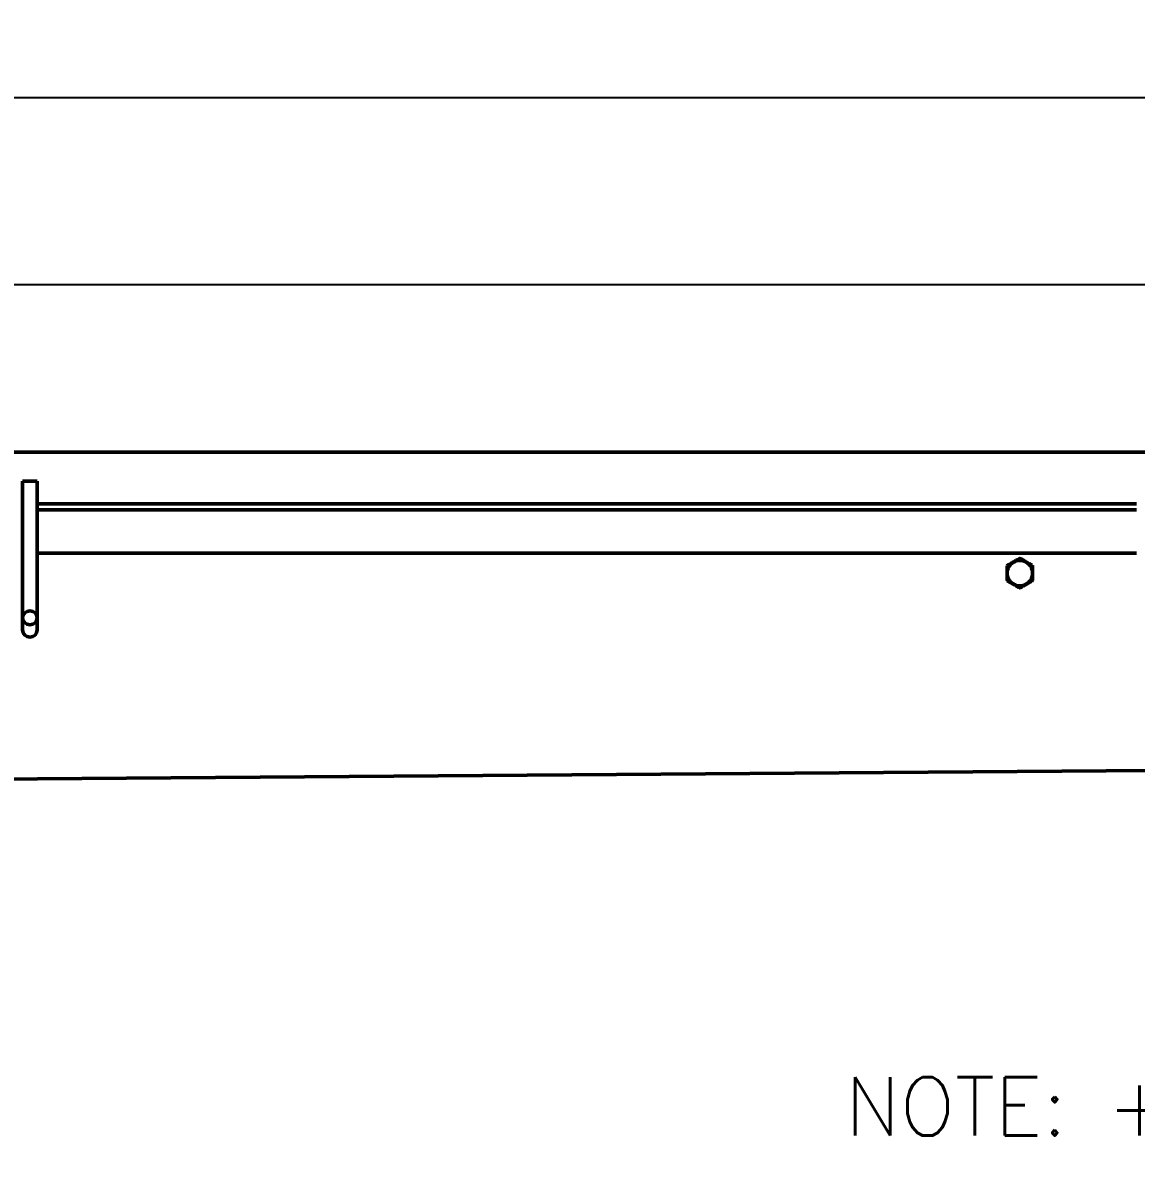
# Model space of a CAD drawing. Header units: inches. Extents: x 39 to 190, y 80 to 114.
# Drawn here: x 86.71 to 105.84, y 80.48 to 99.93 of the extents above; entities that cross this region are included whole.
import ezdxf

# ---------------------------------------------------------------- set-up
doc = ezdxf.new("R2010")
doc.units = ezdxf.units.IN
doc.header["$LTSCALE"] = 8
doc.header["$MEASUREMENT"] = 0
doc.layers.add('Visible (ANSI)', color=7, linetype='Continuous', lineweight=50)
doc.styles.add('Dim Text (Zurn)', font='')
doc.styles.add('ZURN', font='romans.shx')
doc.styles.get('Dim Text (Zurn)').set_extended_font_data('Tahoma', italic=True)
doc.dimstyles.new('Frac 1_32 (Zurn)', dxfattribs={"dimscale": 8, "dimtxt": 0.125, "dimasz": 0.098425, "dimexe": 0.125, "dimexo": 0.0625, "dimgap": 0.031496, "dimtad": 0, "dimtih": 1, "dimtoh": 1, "dimdec": 5, "dimrnd": 1e-08, "dimzin": 0, "dimdsep": 46, "dimlunit": 5, "dimtxsty": 'Dim Text (Zurn)', "dimcen": 0.09, "dimdle": 0.393701, "dimclrd": 256, "dimclre": 256, "dimclrt": 256, "dimadec": 0, "dimazin": 3, "dimtfac": 0.96, "dimtdec": 5, "dimtofl": 0, "dimtmove": 0, "dimatfit": 3, "dimfxl": 0, "dimtolj": 1, "dimtzin": 12, "dimlwd": -1, "dimlwe": -1, "dimarcsym": 0})

# ---------------------------------------------------------------- blocks, each defined once
blk = doc.blocks.new('*D3')
for p, q in [((67.838, 93), (67.838, 96.433)), ((187.838, 93), (187.838, 96.433)), ((68.626, 95.433), (123.348, 95.433)), ((187.051, 95.433), (132.328, 95.433))]:
    blk.add_line(p, q)
for points in [[(68.626, 95.565), (68.626, 95.302), (67.838, 95.433)], [(187.051, 95.565), (187.051, 95.302), (187.838, 95.433)]]:
    blk.add_solid(points)
at = {"layer": 'Defpoints', "color": 0}
for p in [(67.838, 95.433), (67.838, 92.5), (187.838, 92.5)]:
    blk.add_point(p, dxfattribs=at)
at = {"insert": (123.6, 96.195), "char_height": 1, "attachment_point": 1, "style": 'ZURN'}
blk.add_mtext('\\A1;120 [3048]', dxfattribs=at)
blk = doc.blocks.new('*D4')
for p, q in [((65.339, 91.32), (65.339, 99.64)), ((187.838, 92.784), (187.838, 99.64)), ((66.126, 98.64), (121.71, 98.64)), ((187.051, 98.64), (131.467, 98.64))]:
    blk.add_line(p, q)
for points in [[(66.126, 98.771), (66.126, 98.509), (65.339, 98.64)], [(187.051, 98.771), (187.051, 98.509), (187.838, 98.64)]]:
    blk.add_solid(points)
at = {"layer": 'Defpoints', "color": 0}
for p in [(187.838, 98.64), (187.838, 92.284), (65.339, 90.82)]:
    blk.add_point(p, dxfattribs=at)
at = {"insert": (121.962, 99.926), "char_height": 1, "attachment_point": 1, "style": 'ZURN'}
blk.add_mtext('\\A1;122{\\H0.960000x;\\S1/2;} [3111]', dxfattribs=at)

msp = doc.modelspace()

# ---------------------------------------------------------------- linework, layer by layer
at = {"layer": 'Visible (ANSI)'}
for p, q in [((67.838386, 92.550861), (187.838386, 92.550861)), ((86.713386, 92.050861), (86.963386, 92.050861)), ((86.713386, 92.050861), (86.713386, 91.610861)), ((86.963386, 92.050861), (86.963386, 91.610861)), ((86.713386, 91.610861), (86.713386, 91.569074)), ((86.963386, 91.664861), (105.838386, 91.664861)), ((86.963386, 91.569074), (86.963386, 91.610861)), ((86.713386, 91.569074), (86.713386, 89.706434)), ((86.963386, 91.569074), (86.963386, 89.706434)), ((86.963386, 91.559861), (105.838386, 91.559861)), ((105.838386, 90.819861), (86.963386, 90.819861)), ((86.713386, 89.51015), (86.713386, 89.706434)), ((86.963386, 89.51015), (86.963386, 89.706434)), ((86.713386, 89.51015), (86.713386, 89.500288)), ((86.963386, 89.500288), (86.963386, 89.51015)), ((106.089011, 87.086135), (72.087761, 86.831125))]:
    msp.add_line(p, q, dxfattribs=at)
for centre, radius, start, end in [((103.838466, 90.474861), 0.21875, 120, 180), ((103.838466, 90.474861), 0.21875, 60, 120), ((103.838466, 90.474861), 0.21875, 0, 60), ((103.838466, 90.474861), 0.21875, 180, 240), ((103.838466, 90.474861), 0.21875, 300, 0), ((103.838466, 90.474861), 0.21875, 240, 300), ((86.838386, 89.500288), 0.125, 180, 0)]:
    msp.add_arc(centre, radius, start, end, dxfattribs=at)
msp.add_ellipse((86.838386, 89.706434), major_axis=(-0.125, 0), ratio=0.946930129, dxfattribs=at)
for points in [[(103.619716, 90.601157), (103.67833, 90.634997), (103.729091, 90.664304)], [(103.729091, 90.664304), (103.779852, 90.693611), (103.838466, 90.727452)], [(103.838466, 90.727452), (103.89708, 90.693611), (103.947841, 90.664304)], [(103.947841, 90.664304), (103.998602, 90.634997), (104.057216, 90.601157)], [(103.619716, 90.474861), (103.619716, 90.533475), (103.619716, 90.601157)], [(103.619716, 90.348566), (103.619716, 90.416247), (103.619716, 90.474861)], [(104.057216, 90.601157), (104.057216, 90.533475), (104.057216, 90.474861)], [(104.057216, 90.474861), (104.057216, 90.416247), (104.057216, 90.348566)], [(103.729091, 90.285418), (103.67833, 90.314725), (103.619716, 90.348566)], [(103.838466, 90.222271), (103.779852, 90.256111), (103.729091, 90.285418)], [(103.947841, 90.285418), (103.89708, 90.256111), (103.838466, 90.222271)], [(104.057216, 90.348566), (103.998602, 90.314725), (103.947841, 90.285418)]]:
    msp.add_rational_spline(points, [1, 1.0379548493, 1], degree=2, dxfattribs=at)

# ---------------------------------------------------------------- texts
at = {"insert": (100.836785, 82.157946), "char_height": 1, "attachment_point": 1, "style": 'ZURN'}
msp.add_mtext_dynamic_manual_height_columns('\\A1;NOTE: +Actual Channel length is 122{\\H0.7x;\\S1/2;} [3112] to allow overlap.', width=68.98675278, gutter_width=1, heights=[0], dxfattribs=at)

# ---------------------------------------------------------------- dimensions: what is measured, and where the dimension line sits
for base, p1, p2, picture, middle in [((187.838386, 98.639777), (65.338546, 90.819861), (187.838386, 92.283834), '*D4', (126.588466, 98.639777)), ((67.838386, 95.43344), (187.838386, 92.499861), (67.838386, 92.499861), '*D3', (127.838386, 95.43344))]:
    dim = msp.add_linear_dim(base=base, p1=p1, p2=p2, angle=180, dimstyle='Frac 1_32 (Zurn)', override={"dimtxsty": 'ZURN', "dimatfit": 1})
    dim.commit()
    dim.dimension.update_dxf_attribs({"geometry": picture, "text_midpoint": middle, "dimtype": 160})

doc.saveas('drawing.dxf')
